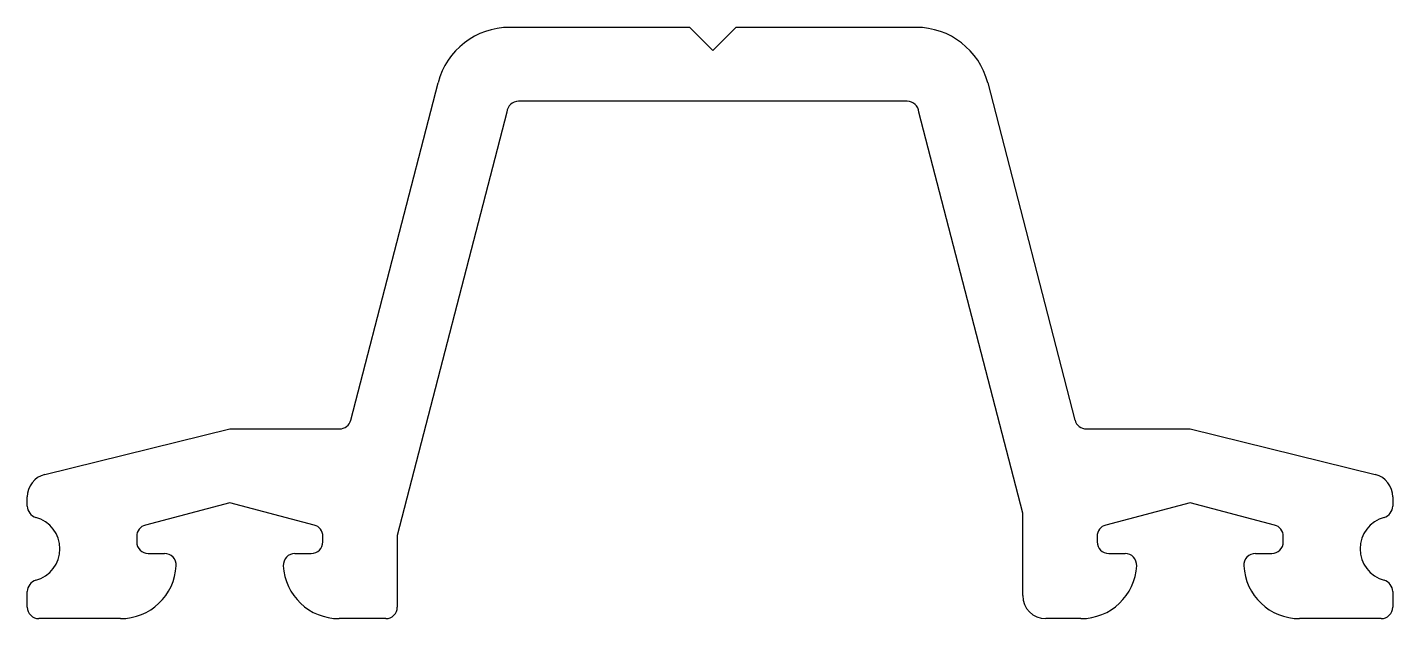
# Model space of a CAD drawing. Extents: x -10.3 to 19, y 6.7 to 19.4.
import ezdxf

# ---------------------------------------------------------------- set-up
doc = ezdxf.new("R2010")
doc.units = 0
doc.layers.get('0').update_dxf_attribs({"linetype": 'CONTINUOUS'})

msp = doc.modelspace()

# ---------------------------------------------------------------- linework, layer by layer
for p, q in [((0.017, 19.415), (3.885, 19.415)), ((3.885, 19.415), (4.385, 18.915)), ((4.385, 18.915), (4.885, 19.415)), ((4.885, 19.415), (8.753, 19.415)), ((-3.395, 10.979), (-1.52, 18.225)), ((10.289, 18.225), (12.165, 10.979)), ((8.559, 17.827), (0.21, 17.827)), ((-0.043, 17.595), (-2.396, 8.501)), ((11.041, 8.984), (8.813, 17.595)), ((-9.973, 9.813), (-5.996, 10.789)), ((-5.996, 10.789), (-3.641, 10.789)), ((12.411, 10.789), (14.641, 10.789)), ((14.641, 10.789), (18.618, 9.813)), ((-10.346, 9.131), (-10.346, 9.329)), ((-5.996, 9.201), (-7.81, 8.726)), ((-4.183, 8.726), (-5.996, 9.201)), ((14.641, 9.201), (12.828, 8.726)), ((16.455, 8.726), (14.641, 9.201)), ((18.991, 9.329), (18.991, 9.131)), ((11.041, 7.215), (11.041, 8.984)), ((-7.996, 8.484), (-7.996, 8.365)), ((-3.996, 8.365), (-3.996, 8.484)), ((-2.396, 8.501), (-2.396, 6.965)), ((12.641, 8.484), (12.641, 8.365)), ((16.641, 8.365), (16.641, 8.484)), ((-7.746, 8.115), (-7.396, 8.115)), ((-4.596, 8.115), (-4.246, 8.115)), ((12.891, 8.115), (13.241, 8.115)), ((16.041, 8.115), (16.391, 8.115)), ((-10.346, 6.965), (-10.346, 7.298)), ((18.991, 7.298), (18.991, 6.965)), ((-8.345, 6.715), (-10.096, 6.715)), ((-2.646, 6.715), (-3.648, 6.715)), ((12.292, 6.715), (11.541, 6.715)), ((18.741, 6.715), (16.99, 6.715))]:
    msp.add_line(p, q)
for centre, radius, start, end in [((0.017, 17.827), 1.587, 90, 165.4901), ((8.753, 17.827), 1.587, 14.5099, 90), ((0.21, 17.573), 0.254, 90, 175), ((8.559, 17.573), 0.254, 5, 90), ((-3.641, 11.043), 0.254, 270, 345.4901), ((12.411, 11.043), 0.254, 194.5099, 270), ((-9.846, 9.329), 0.5, 104.6903, 180), ((18.491, 9.329), 0.5, 0, 75.3097), ((-10.096, 9.131), 0.25, 180, 254.7425), ((18.741, 9.131), 0.25, 285.2575, 360), ((-10.346, 8.215), 0.7, 285.2575, 74.7425), ((18.991, 8.215), 0.7, 105.2575, 254.7425), ((-7.746, 8.484), 0.25, 104.6903, 180), ((-4.246, 8.484), 0.25, 360, 75.3097), ((12.891, 8.484), 0.25, 104.6903, 180), ((16.391, 8.484), 0.25, 0, 75.3097), ((-7.746, 8.365), 0.25, 180, 270), ((-4.246, 8.365), 0.25, 270, 360), ((12.891, 8.365), 0.25, 180, 270), ((16.391, 8.365), 0.25, 270, 360), ((-7.396, 7.865), 0.25, 356.983, 90), ((-4.596, 7.865), 0.25, 90, 183.017), ((13.241, 7.865), 0.25, 356.983, 90), ((16.041, 7.865), 0.25, 90, 183.017), ((-8.345, 7.915), 1.2, 270, 356.983), ((-3.648, 7.915), 1.2, 183.017, 270), ((12.292, 7.915), 1.2, 270, 356.983), ((16.99, 7.915), 1.2, 183.017, 270), ((-10.096, 7.298), 0.25, 105.2575, 180), ((18.741, 7.298), 0.25, 0, 74.7425), ((11.541, 7.215), 0.5, 180, 270), ((-10.096, 6.965), 0.25, 180, 270), ((-2.646, 6.965), 0.25, 270, 0), ((18.741, 6.965), 0.25, 270, 360)]:
    msp.add_arc(centre, radius, start, end)

doc.saveas('drawing.dxf')
